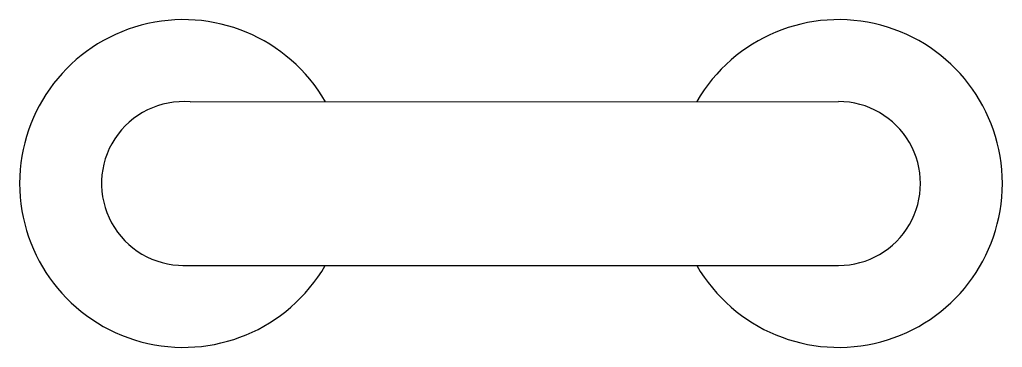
# Model space of a CAD drawing. Header units: millimetres. Extents: x 80 to 200, y 160 to 200.
import ezdxf

# ---------------------------------------------------------------- set-up
doc = ezdxf.new("R2010")
doc.units = ezdxf.units.MM

msp = doc.modelspace()

# ---------------------------------------------------------------- linework, layer by layer
for p, q in [((100.83, 189.97), (180, 190)), ((99.93, 170), (180, 170))]:
    msp.add_line(p, q)
for centre, radius, start, end in [((100, 180), 20, 29.9105, 330.0006), ((180, 180), 20, 209.9998, 150.0248), ((100, 180), 10, 85.2593, 270.4037), ((180, 180), 10, 269.9998, 90.0248)]:
    msp.add_arc(centre, radius, start, end)

doc.saveas('drawing.dxf')
